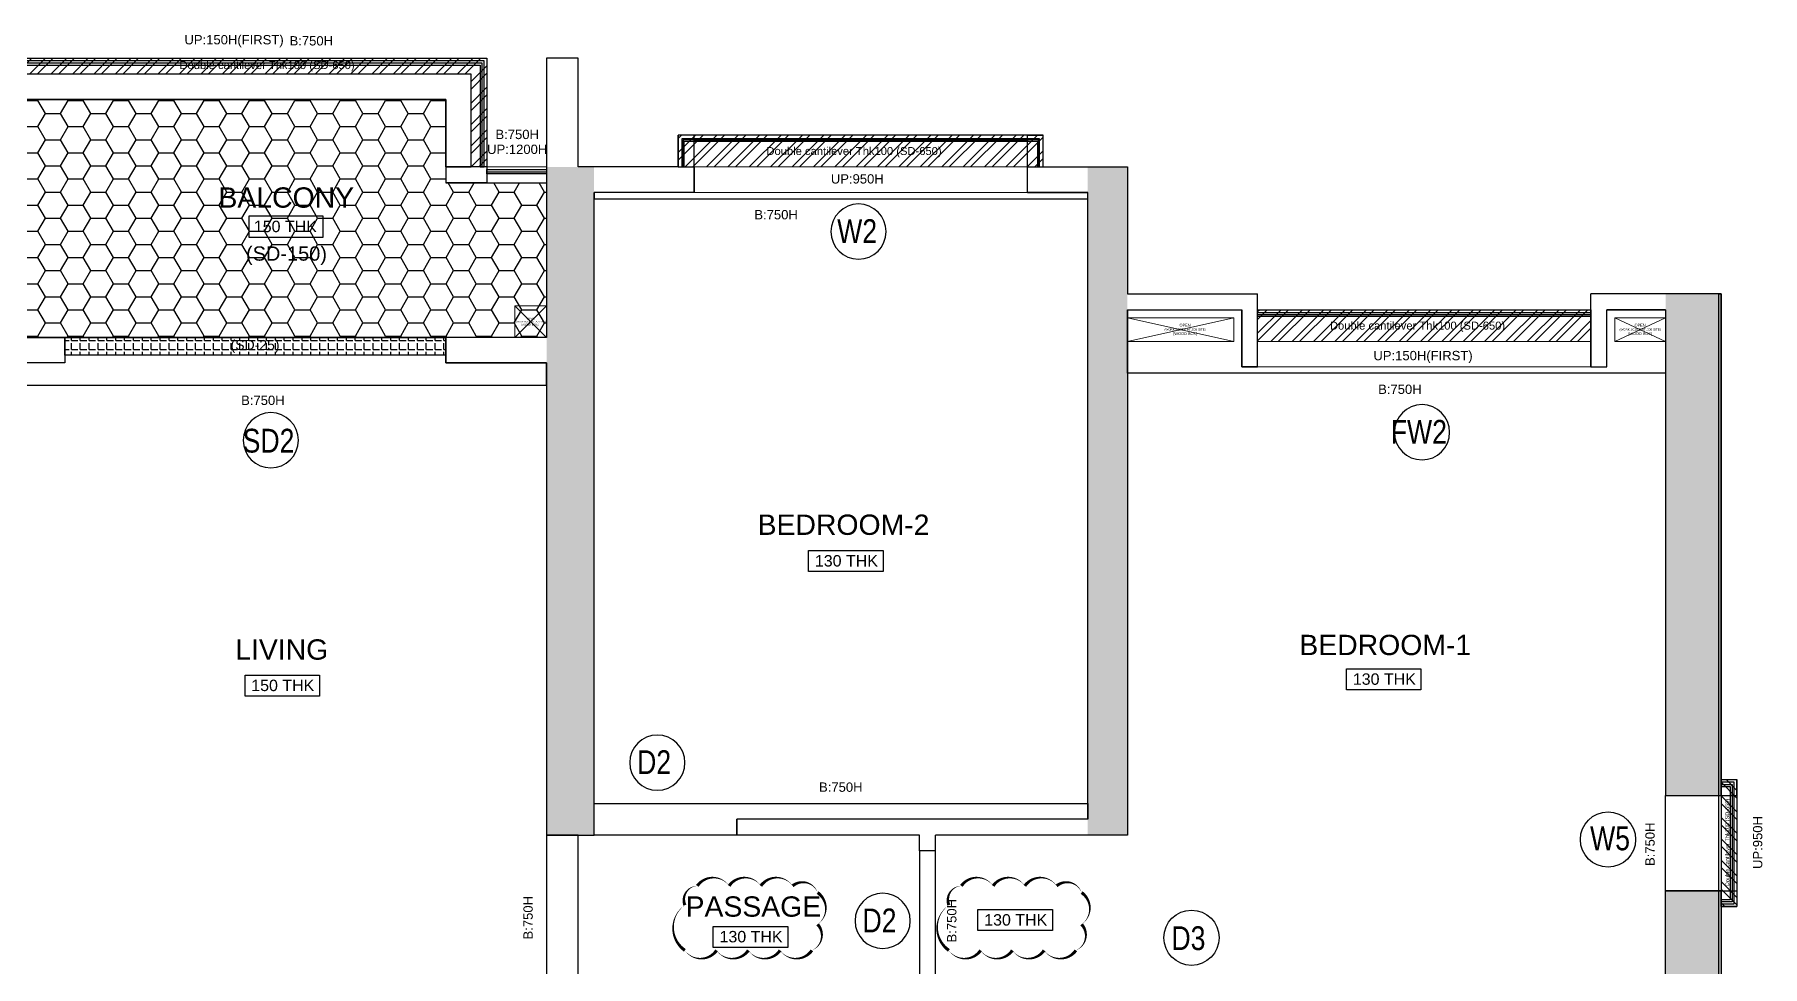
# Model space of a CAD drawing. Header units: millimetres. Extents: x 1124992 to 1258557, y -5767803 to -5695799.
# Drawn here: x 1236621 to 1247507, y -5744411 to -5738540 of the extents above; entities that cross this region are included whole.
import ezdxf
from ezdxf.enums import TextEntityAlignment as Align

# ---------------------------------------------------------------- set-up
doc = ezdxf.new("R2010")
doc.units = ezdxf.units.MM
doc.header["$LTSCALE"] = 1000
doc.header["$MEASUREMENT"] = 0
for name, pattern in [('CONTINOUS', [0]), ('DASHED', [19.05, 12.7, -6.35]), ('HIDDEN', [0.375, 0.25, -0.125]), ('HIDDENX2', [19.05, 12.7, -6.35])]:
    doc.linetypes.add(name, pattern=pattern)
for name, color, linetype in [('2-CHANGE 191024-khan', 4, 'Continuous'), ('202_WALL', 7, 'Continuous'), ('203_BEAM', 6, 'DASHED'), ('205_BALCONY', 4, 'Continuous'), ('206_OPEN', 5, 'Continuous'), ('210-DRIP MOULD', 5, 'HIDDEN'), ('210-GROOVE(ELEVATION)', 40, 'HIDDEN'), ('210_ROOM NAME', 2, 'Continuous'), ('210_SLAB THK', 2, 'Continuous'), ('216_SLAB DN -150', 81, 'CONTINOUS'), ('216_SLAB DN -25', 150, 'Continuous'), ('216_SLAB DN -650', 211, 'Continuous'), ('216_SLAB SLOPE', 40, 'Continuous'), ('221_BEAM문자', 6, 'Continuous'), ('223_발코니문자', 4, 'Continuous'), ('260_Window door symbol', 125, 'Continuous'), ('T8(T9 IS SIMILAR) - DIMENSION & TEXTING$0$a-window-no', 125, 'Continuous')]:
    doc.layers.add(name, color=color, linetype=linetype)
doc.layers.add('T8_REFUGE COLUMNS$0$COL-HATCH', color=7, linetype='Continuous', lineweight=25, true_color=0xa3a3a3)
doc.styles.add('arial', font='sanss___.ttf')
doc.styles.add('T8(T9 IS SIMILAR) - DIMENSION & TEXTING$0$LODHA STANDERD', font='sanss___.ttf')
pattern_1 = [(45, (1205400.26, -5775414.915), (-67.35192, 67.35192), []), (45, (1205400.26, -5775367.29), (-67.35192, 67.35192), [])]

# ---------------------------------------------------------------- blocks, each defined once
blk = doc.blocks.new('T8(T9 IS SIMILAR) - DIMENSION & TEXTING$0$WINDOW TAG')
at = {"layer": 'T8(T9 IS SIMILAR) - DIMENSION & TEXTING$0$a-window-no'}
blk.add_circle((0, 0), 174, dxfattribs=at)
at = {"layer": 'T8(T9 IS SIMILAR) - DIMENSION & TEXTING$0$a-window-no', "style": 'T8(T9 IS SIMILAR) - DIMENSION & TEXTING$0$LODHA STANDERD'}
blk.add_attdef('WINDOW', text='', height=150, dxfattribs=at).set_placement((11, 3), align=Align.MIDDLE_CENTER)

msp = doc.modelspace()

# ---------------------------------------------------------------- hatches: boundary and pattern name
at = {"layer": '216_SLAB DN -150'}
h = msp.add_hatch(dxfattribs=at)
h.set_pattern_fill('HONEY', color=95, scale=30)
h.set_pattern_definition([(0, (1205400.26, -5775414.915), (142.875, 82.48892), [95.25, -190.5]), (120, (1205400.26, -5775414.915), (-142.875, 82.48892), [95.25, -190.5]), (60, (1205400.26, -5775414.915), (3e-07, 164.97784), [-190.5, 95.25])])
h.paths.add_polyline_path([(1236441.726, -5738949.027), (1239211.726, -5738949.027), (1239211.726, -5739474.027), (1239846.726, -5739474.027), (1239846.726, -5740449.027), (1236441.726, -5740449.027)])
at = {"layer": '216_SLAB DN -25', "linetype": 'ByBlock'}
h = msp.add_hatch(dxfattribs=at)
h.set_pattern_fill('ANGLE', color=256, scale=8)
h.set_pattern_definition([(0, (1208690.26, -5750079.915), (0, 55.88), [40.64, -15.24]), (90, (1208690.26, -5750079.915), (-55.88, 3e-15), [40.64, -15.24])])
h.paths.add_polyline_path([(1236811.726, -5740449.027), (1239211.726, -5740449.027), (1239211.726, -5740559.027), (1236811.726, -5740559.027)])
at = {"layer": '216_SLAB DN -650', "linetype": 'Continuous', "lineweight": 0}
h = msp.add_hatch(dxfattribs=at)
h.set_pattern_fill('STEEL', color=227, scale=30)
h.set_pattern_definition(pattern_1)
h.paths.add_polyline_path([(1233361.726, -5739374.027), (1233261.726, -5739374.027), (1233261.726, -5738689.027), (1239471.726, -5738689.027), (1239471.726, -5739374.027), (1239371.726, -5739374.027), (1239371.726, -5738789.027), (1233361.726, -5738789.027)])
h = msp.add_hatch(dxfattribs=at)
h.set_pattern_fill('STEEL', color=227, scale=30)
h.set_pattern_definition(pattern_1)
h.paths.add_polyline_path([(1242976.726, -5739174.027), (1240676.726, -5739174.027), (1240676.726, -5739374.027), (1242976.726, -5739374.027)])
h = msp.add_hatch(dxfattribs=at)
h.set_pattern_fill('STEEL', color=227, scale=30)
h.set_pattern_definition([(45, (1201950.26, -5776514.915), (-67.35192, 67.35192), []), (45, (1201950.26, -5776467.29), (-67.35192, 67.35192), [])])
h.paths.add_polyline_path([(1246426.726, -5740274.027), (1244326.726, -5740274.027), (1244326.726, -5740474.027), (1246426.726, -5740474.027)])
h = msp.add_hatch(dxfattribs=at)
h.set_pattern_fill('STEEL', color=227, scale=30, angle=90)
h.set_pattern_definition([(135, (1261627.61, -5768090.49), (-67.35192, -67.35192), []), (135, (1261579.99, -5768090.49), (-67.35192, -67.35192), [])])
h.paths.add_polyline_path([(1247346.726, -5744034.026), (1247346.726, -5743234.022), (1247246.726, -5743234.022), (1247246.726, -5744034.026)])
at = {"layer": 'T8_REFUGE COLUMNS$0$COL-HATCH', "linetype": 'ByBlock'}
h = msp.add_hatch(color=256, dxfattribs=at)
h.dxf.hatch_style = 1
h.paths.add_polyline_path([(1240146.726, -5739374.027), (1239846.726, -5739374.027), (1239846.726, -5743584.027), (1240146.726, -5743584.027)])
h = msp.add_hatch(color=256, dxfattribs=at)
h.dxf.hatch_style = 1
h.paths.add_polyline_path([(1243256.726, -5739374.027), (1243506.726, -5739374.027), (1243506.726, -5743584.027), (1243256.726, -5743584.027)])
h = msp.add_hatch(color=256, dxfattribs=at)
h.dxf.hatch_style = 1
h.paths.add_polyline_path([(1247246.726, -5740174.027), (1246896.726, -5740174.027), (1246896.726, -5743334.022), (1247246.726, -5743334.022)])
h = msp.add_hatch(color=256, dxfattribs=at)
h.dxf.hatch_style = 1
h.paths.add_polyline_path([(1246896.726, -5743934.026), (1247246.726, -5743934.026), (1247246.726, -5744784.027), (1246896.726, -5744784.027)])

# ---------------------------------------------------------------- linework, layer by layer
at = {"layer": '2-CHANGE 191024-khan', "linetype": 'ByBlock'}
for points in [[(1240718.491, -5744310.203, 0, 20, 0.52056705), (1240918.491, -5744310.203, 0, 20, 0.52056705), (1241118.491, -5744310.203, 0, 20, 0.52056705), (1241318.491, -5744310.203, 0, 20, 0.52056705), (1241518.491, -5744310.203, 0, 20, 0.52056705), (1241554.591, -5744146.303, 0, 20, 0.52056705), (1241554.591, -5743946.303, 0, 20, 0.52056705), (1241397.131, -5743903.763, 0, 20, 0.52056705), (1241197.131, -5743903.763, 0, 20, 0.52056705), (1240997.131, -5743903.763, 0, 20, 0.52056705), (1240797.131, -5743903.763, 0, 20, 0.52056705), (1240718.491, -5744025.124, 0, 20, 0.52056705)], [(1242381.748, -5744310.203, 0, 20, 0.52056705), (1242581.748, -5744310.203, 0, 20, 0.52056705), (1242781.748, -5744310.203, 0, 20, 0.52056705), (1242981.748, -5744310.203, 0, 20, 0.52056705), (1243181.748, -5744310.203, 0, 20, 0.52056705), (1243217.848, -5744146.303, 0, 20, 0.52056705), (1243217.848, -5743946.303, 0, 20, 0.52056705), (1243060.387, -5743903.763, 0, 20, 0.52056705), (1242860.387, -5743903.763, 0, 20, 0.52056705), (1242660.387, -5743903.763, 0, 20, 0.52056705), (1242460.387, -5743903.763, 0, 20, 0.52056705), (1242381.748, -5744025.124, 0, 20, 0.52056705)]]:
    msp.add_lwpolyline(points, format="xyseb", close=True, dxfattribs=at)
at = {"layer": '202_WALL', "linetype": 'ByBlock'}
for p, q in [((1239846.726, -5738689.027), (1239846.726, -5740449.027)), ((1240046.726, -5738689.027), (1239846.726, -5738689.027)), ((1240046.726, -5739374.027), (1240046.726, -5738689.027)), ((1240676.726, -5739374.027), (1240676.726, -5739174.027)), ((1240776.726, -5739534.027), (1240776.726, -5739174.027)), ((1242876.726, -5739534.027), (1242876.726, -5739174.027)), ((1242976.726, -5739374.027), (1242976.726, -5739174.027)), ((1239471.726, -5739374.027), (1239211.726, -5739374.027)), ((1239211.726, -5739374.027), (1239211.726, -5739474.027)), ((1239471.726, -5739374.027), (1239471.726, -5739474.027)), ((1240676.726, -5739374.027), (1240046.726, -5739374.027)), ((1242976.726, -5739374.027), (1243506.726, -5739374.027)), ((1243256.726, -5739374.027), (1243506.726, -5739374.027)), ((1243506.726, -5739374.027), (1243506.726, -5740174.027)), ((1239471.726, -5739474.027), (1239211.726, -5739474.027)), ((1240146.726, -5743584.027), (1240146.726, -5739534.027)), ((1240776.726, -5739534.027), (1240146.726, -5739534.027)), ((1242876.726, -5739534.027), (1243256.726, -5739534.027)), ((1243256.726, -5743484.027), (1243256.726, -5739534.027)), ((1243506.726, -5740174.027), (1244326.726, -5740174.027)), ((1244326.726, -5740634.027), (1244326.726, -5740174.027)), ((1247246.726, -5740174.027), (1246426.726, -5740174.027)), ((1246426.726, -5740634.027), (1246426.726, -5740174.027)), ((1247246.726, -5743234.022), (1247246.726, -5740174.027)), ((1243506.726, -5740274.027), (1243506.726, -5743584.027)), ((1243506.726, -5740274.027), (1244226.726, -5740274.027)), ((1244226.726, -5740634.027), (1244226.726, -5740274.027)), ((1246896.726, -5740274.027), (1246526.726, -5740274.027)), ((1246526.726, -5740634.027), (1246526.726, -5740274.027)), ((1246896.726, -5740274.027), (1246896.726, -5743334.022)), ((1239846.726, -5740609.027), (1239846.726, -5743584.027)), ((1244326.726, -5740634.027), (1244226.726, -5740634.027)), ((1246426.726, -5740634.027), (1246526.726, -5740634.027)), ((1247246.726, -5743234.022), (1247346.726, -5743234.022)), ((1247346.726, -5743334.022), (1247346.726, -5743234.022)), ((1246896.726, -5743334.022), (1247346.726, -5743334.022)), ((1243256.726, -5743484.027), (1241046.726, -5743484.027)), ((1241046.726, -5743584.027), (1241046.726, -5743484.027)), ((1239846.726, -5743584.027), (1240146.726, -5743584.027)), ((1242196.75, -5743584.027), (1241046.726, -5743584.027)), ((1242196.75, -5743684.027), (1242196.75, -5743584.027)), ((1242296.75, -5743684.027), (1242196.75, -5743684.027)), ((1243506.726, -5743584.027), (1242296.75, -5743584.027)), ((1242296.75, -5743684.027), (1242296.75, -5743584.027)), ((1246896.726, -5743934.026), (1247346.726, -5743934.026)), ((1246896.726, -5744584.027), (1246896.726, -5743934.026)), ((1247346.726, -5743934.026), (1247346.726, -5744034.026)), ((1247246.726, -5744034.026), (1247346.726, -5744034.026)), ((1247246.726, -5744034.026), (1247246.726, -5744784.027))]:
    msp.add_line(p, q, dxfattribs=at)
for points in [[(1240776.726, -5739174.027), (1240676.726, -5739174.027)], [(1242876.726, -5739174.027), (1242976.726, -5739174.027)], [(1236441.726, -5740449.027), (1236811.726, -5740449.027), (1236811.726, -5740609.027), (1235921.726, -5740609.027), (1235921.726, -5740449.027), (1236291.726, -5740449.027)], [(1239846.726, -5740449.027), (1239211.726, -5740449.027), (1239211.726, -5740609.027), (1239846.726, -5740609.027)]]:
    msp.add_lwpolyline(points, dxfattribs=at)
at = {"layer": '203_BEAM'}
for points in [[(1233521.726, -5739374.027), (1233261.726, -5739374.027), (1233261.726, -5738689.027), (1239471.726, -5738689.027), (1239471.726, -5739374.027), (1239211.726, -5739374.027), (1239211.726, -5738949.027), (1236441.726, -5738949.027), (1236441.726, -5738789.027), (1236291.726, -5738789.027), (1236291.726, -5738949.027), (1233521.726, -5738949.027), (1233521.726, -5739374.027)], [(1239211.726, -5739374.027), (1239371.726, -5739374.027), (1239371.726, -5738789.027), (1236441.726, -5738789.027), (1236441.726, -5738949.027), (1236441.726, -5738949.027), (1236441.726, -5738949.027), (1239211.726, -5738949.027), (1239211.726, -5739374.027)], [(1240676.726, -5739174.027), (1240676.726, -5739374.027), (1240776.726, -5739374.027), (1240776.726, -5739534.027), (1240146.726, -5739534.027), (1240146.726, -5739574.027), (1243256.726, -5739574.027), (1243256.726, -5739534.027), (1242876.726, -5739534.027), (1242876.726, -5739374.027), (1242976.726, -5739374.027), (1242976.726, -5739174.027), (1240676.726, -5739174.027)], [(1246526.726, -5740274.027), (1246896.726, -5740274.027), (1246896.726, -5740274.027), (1246896.726, -5740274.027), (1246896.726, -5740274.027), (1246896.726, -5740274.027), (1246896.726, -5740674.027), (1243506.726, -5740674.027), (1243506.726, -5740274.027), (1243506.726, -5740274.027), (1243506.726, -5740274.027), (1243506.726, -5740274.027), (1243506.726, -5740274.027), (1244226.726, -5740274.027), (1244226.726, -5740634.027), (1244326.726, -5740634.027), (1244326.726, -5740274.027), (1246426.726, -5740274.027), (1246426.726, -5740634.027), (1246526.726, -5740634.027), (1246526.726, -5740274.027)], [(1233521.726, -5740449.027), (1233521.726, -5740609.027), (1232886.726, -5740609.027), (1232886.726, -5740749.027), (1239846.726, -5740749.027), (1239846.726, -5740609.027), (1239211.726, -5740609.027), (1239211.726, -5740449.027), (1236811.726, -5740449.027), (1236811.726, -5740609.027), (1235921.726, -5740609.027), (1235921.726, -5740449.027), (1233521.726, -5740449.027)], [(1247246.726, -5743234.022), (1247346.726, -5743234.022), (1247346.726, -5744034.026), (1247246.726, -5744034.026), (1247246.726, -5743934.026), (1246896.726, -5743934.026), (1246896.726, -5743334.022), (1247246.726, -5743334.022), (1247246.726, -5743234.022)], [(1243256.726, -5743384.027), (1243256.726, -5743484.027), (1241046.726, -5743484.027), (1241046.726, -5743584.027), (1240146.726, -5743584.027), (1240146.726, -5743384.027), (1243256.726, -5743384.027)]]:
    msp.add_lwpolyline(points, dxfattribs=at)
for points in [[(1239846.726, -5744584.027), (1240046.726, -5744584.027), (1240046.726, -5743584.027), (1239846.726, -5743584.027)], [(1242296.75, -5743684.027), (1242196.75, -5743684.027), (1242196.75, -5744584.027), (1242296.75, -5744584.027)]]:
    msp.add_lwpolyline(points, close=True, dxfattribs=at)
at = {"layer": '205_BALCONY', "linetype": 'HIDDENX2', "lineweight": 0}
for p, q in [((1242976.726, -5739374.027), (1240676.726, -5739374.027)), ((1246426.726, -5740474.027), (1244326.726, -5740474.027)), ((1247246.726, -5743234.022), (1247246.726, -5744034.026))]:
    msp.add_line(p, q, dxfattribs=at)
at = {"layer": '205_BALCONY', "linetype": 'Continuous', "lineweight": 0}
msp.add_lwpolyline([(1233521.726, -5739374.027), (1233261.726, -5739374.027), (1233261.726, -5738689.027), (1239471.726, -5738689.027), (1239471.726, -5739374.027), (1239211.726, -5739374.027), (1239211.726, -5738949.027), (1236441.726, -5738949.027), (1236441.726, -5738789.027), (1236291.726, -5738789.027), (1236291.726, -5738949.027), (1233521.726, -5738949.027), (1233521.726, -5739374.027)], dxfattribs=at)
for points in [[(1240776.726, -5739534.027), (1242876.726, -5739534.027), (1242876.726, -5739174.027), (1240776.726, -5739174.027)], [(1239846.726, -5739374.027), (1239471.726, -5739374.027), (1239471.726, -5739474.027), (1239846.726, -5739474.027)], [(1239846.726, -5739374.027), (1239471.726, -5739374.027), (1239471.726, -5739474.027), (1239846.726, -5739474.027)], [(1244326.726, -5740634.027), (1246426.726, -5740634.027), (1246426.726, -5740274.027), (1244326.726, -5740274.027)], [(1246896.726, -5743934.026), (1247346.726, -5743934.026), (1247346.726, -5743334.022), (1246896.726, -5743334.022)]]:
    msp.add_lwpolyline(points, close=True, dxfattribs=at)
at = {"layer": '206_OPEN', "linetype": 'HIDDENX2', "lineweight": 0}
for points in [[(1239646.726, -5740249.027), (1239846.726, -5740249.027), (1239846.726, -5740449.027), (1239646.726, -5740449.027), (1239646.726, -5740249.027), (1239846.726, -5740449.027), (1239646.726, -5740449.027), (1239846.726, -5740249.027)], [(1239846.726, -5740249.027), (1239646.726, -5740249.027), (1239646.726, -5740449.027), (1239846.726, -5740449.027), (1239846.726, -5740249.027), (1239646.726, -5740449.027), (1239846.726, -5740449.027), (1239646.726, -5740249.027)], [(1244176.726, -5740324.027), (1243506.726, -5740324.027), (1243506.726, -5740474.027), (1244176.726, -5740474.027), (1244176.726, -5740324.027), (1243506.726, -5740474.027), (1244176.726, -5740474.027), (1243506.726, -5740324.027)], [(1246896.726, -5740324.027), (1246576.726, -5740324.027), (1246576.726, -5740474.027), (1246896.726, -5740474.027), (1246896.726, -5740324.027), (1246576.726, -5740474.027), (1246896.726, -5740474.027), (1246576.726, -5740324.027)]]:
    msp.add_lwpolyline(points, dxfattribs=at)
at = {"layer": '210-DRIP MOULD', "linetype": 'DASHED', "lineweight": -3}
for p, q in [((1239471.726, -5739404.027), (1239846.726, -5739404.027)), ((1244326.726, -5740304.027), (1246426.726, -5740304.027))]:
    msp.add_line(p, q, dxfattribs=at)
for points in [[(1239428.726, -5739374.027), (1239454.726, -5739374.027), (1239454.726, -5738706.027), (1233278.726, -5738706.027), (1233278.726, -5739374.027), (1233304.726, -5739374.027), (1233304.726, -5738732.027), (1239428.726, -5738732.027), (1239428.726, -5739374.027)], [(1239441.726, -5739374.027), (1239441.726, -5738719.027), (1233291.726, -5738719.027), (1233291.726, -5739374.027)], [(1240700.226, -5739374.027), (1240713.226, -5739374.027), (1240713.226, -5739210.527), (1242940.226, -5739210.527), (1242940.226, -5739374.027), (1242953.226, -5739374.027), (1242953.226, -5739197.527), (1240700.226, -5739197.527), (1240700.226, -5739374.027)], [(1242946.726, -5739374.027), (1242946.726, -5739204.027), (1240706.726, -5739204.027), (1240706.726, -5739374.027)], [(1242876.726, -5739197.542), (1242876.726, -5739210.527), (1240776.726, -5739210.527), (1240776.726, -5739197.527), (1242876.726, -5739197.542)], [(1240776.726, -5739204.027), (1242876.726, -5739204.027)], [(1247246.726, -5743991.026), (1247246.726, -5744017.026), (1247329.726, -5744017.026), (1247329.726, -5743251.022), (1247246.726, -5743251.022), (1247246.726, -5743277.022), (1247303.726, -5743277.022), (1247303.726, -5743991.026), (1247246.726, -5743991.026)], [(1247246.726, -5743264.022), (1247316.726, -5743264.022), (1247316.726, -5744004.026), (1247246.726, -5744004.026)], [(1247303.726, -5743334.022), (1247303.726, -5743934.026), (1247329.726, -5743934.026), (1247329.726, -5743334.022), (1247303.726, -5743334.022)], [(1247316.726, -5743334.022), (1247316.726, -5743934.026)]]:
    msp.add_lwpolyline(points, dxfattribs=at)
for points in [[(1239471.726, -5739391.027), (1239846.726, -5739391.027), (1239846.726, -5739417.027), (1239471.726, -5739417.027)], [(1244326.726, -5740291.027), (1246426.726, -5740291.027), (1246426.726, -5740317.027), (1244326.726, -5740317.027)]]:
    msp.add_lwpolyline(points, close=True, dxfattribs=at)
at = {"layer": '210-GROOVE(ELEVATION)', "linetype": 'HIDDENX2', "lineweight": -3, "flags": 128}
msp.add_lwpolyline([(1247246.726, -5744784.027), (1246246.653, -5744784.027), (1246246.653, -5744769.027), (1247231.726, -5744769.027), (1247231.726, -5740174.027), (1247246.726, -5740174.027)], close=True, dxfattribs=at)
at = {"layer": '210_SLAB THK', "color": 2}
for points in [[(1237970.866, -5739683.977), (1237970.866, -5739816.324), (1238439.553, -5739816.324), (1238439.553, -5739683.977)], [(1241966.873, -5741790.882), (1241966.873, -5741923.229), (1241498.186, -5741923.229), (1241498.186, -5741790.882)], [(1238415.969, -5742575.757), (1238415.969, -5742708.104), (1237947.282, -5742708.104), (1237947.282, -5742575.757)], [(1245355.892, -5742536.106), (1245355.892, -5742668.453), (1244887.205, -5742668.453), (1244887.205, -5742536.106)], [(1243033.554, -5744053.304), (1243033.554, -5744185.652), (1242564.867, -5744185.652), (1242564.867, -5744053.304)], [(1241366.132, -5744159.052), (1241366.132, -5744291.399), (1240897.445, -5744291.399), (1240897.445, -5744159.052)]]:
    msp.add_lwpolyline(points, close=True, dxfattribs=at)
at = {"layer": '216_SLAB DN -150'}
msp.add_lwpolyline([(1236441.726, -5738949.027), (1239211.726, -5738949.027), (1239211.726, -5739474.027), (1239846.726, -5739474.027), (1239846.726, -5740449.027), (1236441.726, -5740449.027), (1236441.726, -5738949.027)], dxfattribs=at)
at = {"layer": '216_SLAB DN -25', "linetype": 'ByBlock'}
msp.add_lwpolyline([(1236811.726, -5740449.027), (1239211.726, -5740449.027), (1239211.726, -5740559.027), (1236811.726, -5740559.027)], close=True, dxfattribs=at)
at = {"layer": '216_SLAB DN -650', "color": 201, "linetype": 'Continuous', "lineweight": 0}
msp.add_lwpolyline([(1233361.726, -5739374.027), (1233261.726, -5739374.027), (1233261.726, -5738689.027), (1239471.726, -5738689.027), (1239471.726, -5739374.027), (1239371.726, -5739374.027), (1239371.726, -5738789.027), (1233361.726, -5738789.027), (1233361.726, -5739374.027)], dxfattribs=at)
for points in [[(1242976.726, -5739174.027), (1240676.726, -5739174.027), (1240676.726, -5739374.027), (1242976.726, -5739374.027)], [(1246426.726, -5740274.027), (1244326.726, -5740274.027), (1244326.726, -5740474.027), (1246426.726, -5740474.027)], [(1247346.726, -5744034.026), (1247346.726, -5743234.022), (1247246.726, -5743234.022), (1247246.726, -5744034.026)]]:
    msp.add_lwpolyline(points, close=True, dxfattribs=at)

# ---------------------------------------------------------------- block references
at = {"layer": '260_Window door symbol'}
ref = msp.add_blockref('T8(T9 IS SIMILAR) - DIMENSION & TEXTING$0$WINDOW TAG', (1241812.616, -5739781.156), dxfattribs=dict(at, xscale=-1))
ref.add_attrib('WINDOW', 'W2', dxfattribs={"layer": 'T8(T9 IS SIMILAR) - DIMENSION & TEXTING$0$a-window-no', "height": 150, "style": 'T8(T9 IS SIMILAR) - DIMENSION & TEXTING$0$LODHA STANDERD', "width": 0.8}).set_placement((1241803.739, -5739778.365), align=Align.MIDDLE_CENTER)
ref = msp.add_blockref('T8(T9 IS SIMILAR) - DIMENSION & TEXTING$0$WINDOW TAG', (1238109.783, -5741095.952), dxfattribs=dict(at, xscale=-1, rotation=180))
ref.add_attrib('WINDOW', 'SD2', dxfattribs={"layer": 'T8(T9 IS SIMILAR) - DIMENSION & TEXTING$0$a-window-no', "height": 150, "style": 'T8(T9 IS SIMILAR) - DIMENSION & TEXTING$0$LODHA STANDERD', "width": 0.8}).set_placement((1238095.615, -5741098.742), align=Align.MIDDLE_CENTER)
ref = msp.add_blockref('T8(T9 IS SIMILAR) - DIMENSION & TEXTING$0$WINDOW TAG', (1245362.533, -5741045.682), dxfattribs=dict(at, xscale=-1))
ref.add_attrib('WINDOW', 'FW2', dxfattribs={"layer": 'T8(T9 IS SIMILAR) - DIMENSION & TEXTING$0$a-window-no', "height": 150, "style": 'T8(T9 IS SIMILAR) - DIMENSION & TEXTING$0$LODHA STANDERD', "width": 0.8}).set_placement((1245342.462, -5741042.891), align=Align.MIDDLE_CENTER)
ref = msp.add_blockref('T8(T9 IS SIMILAR) - DIMENSION & TEXTING$0$WINDOW TAG', (1240544.702, -5743127.191), dxfattribs=dict(at, xscale=-1))
ref.add_attrib('WINDOW', 'D2', dxfattribs={"layer": 'T8(T9 IS SIMILAR) - DIMENSION & TEXTING$0$a-window-no', "height": 150, "style": 'T8(T9 IS SIMILAR) - DIMENSION & TEXTING$0$LODHA STANDERD', "width": 0.8}).set_placement((1240524.795, -5743124.4), align=Align.MIDDLE_CENTER)
ref = msp.add_blockref('T8(T9 IS SIMILAR) - DIMENSION & TEXTING$0$WINDOW TAG', (1241964.476, -5744124.37), dxfattribs=dict(at, xscale=-1))
ref.add_attrib('WINDOW', 'D2', dxfattribs={"layer": 'T8(T9 IS SIMILAR) - DIMENSION & TEXTING$0$a-window-no', "height": 150, "style": 'T8(T9 IS SIMILAR) - DIMENSION & TEXTING$0$LODHA STANDERD', "width": 0.8}).set_placement((1241944.57, -5744121.579), align=Align.MIDDLE_CENTER)
ref = msp.add_blockref('T8(T9 IS SIMILAR) - DIMENSION & TEXTING$0$WINDOW TAG', (1243910.285, -5744230.499), dxfattribs=dict(at, rotation=180))
ref.add_attrib('WINDOW', 'D3', dxfattribs={"layer": 'T8(T9 IS SIMILAR) - DIMENSION & TEXTING$0$a-window-no', "height": 150, "style": 'T8(T9 IS SIMILAR) - DIMENSION & TEXTING$0$LODHA STANDERD', "width": 0.8}).set_placement((1243890.872, -5744233.29), align=Align.MIDDLE_CENTER)
at = {"layer": 'T8(T9 IS SIMILAR) - DIMENSION & TEXTING$0$a-window-no'}
ref = msp.add_blockref('T8(T9 IS SIMILAR) - DIMENSION & TEXTING$0$WINDOW TAG', (1246534.391, -5743611.83), dxfattribs=at)
ref.add_attrib('WINDOW', 'W5', dxfattribs={"height": 150, "style": 'T8(T9 IS SIMILAR) - DIMENSION & TEXTING$0$LODHA STANDERD', "width": 0.8}).set_placement((1246547.055, -5743604.513), align=Align.MIDDLE_CENTER)

# ---------------------------------------------------------------- texts
at = {"layer": '206_OPEN', "linetype": 'Continuous', "lineweight": 0, "style": 'arial'}
for s, height, p in [('(WORK SCOPE AT JOB SITE)', 9.625, (1239656.398, -5740353.538)), ('(WOOD BOX)', 12.5, (1239687.577, -5740373.663)), ('OPEN', 12.5, (1239721.727, -5740335.268)), ('(WORK SCOPE AT JOB SITE)', 13.475, (1243739.706, -5740405.09)), ('(WOOD BOX)', 17.5, (1243793.655, -5740433.265)), ('OPEN', 17.5, (1243834.744, -5740379.512)), ('(WORK SCOPE AT JOB SITE)', 13.475, (1246606.482, -5740405.09)), ('(WOOD BOX)', 17.5, (1246660.431, -5740433.265)), ('OPEN', 17.5, (1246701.521, -5740379.512))]:
    msp.add_text(s, height=height, dxfattribs=at).set_placement(p)
at = {"layer": '210_ROOM NAME', "style": 'arial'}
for s, p in [('BEDROOM-2', (1241176.562, -5741692.245)), ('LIVING', (1237885.573, -5742478.501)), ('BEDROOM-1', (1244589.536, -5742449.782)), ('PASSAGE', (1240722.8, -5744098.019))]:
    msp.add_text(s, height=128, dxfattribs=at).set_placement(p)
at = {"layer": '210_ROOM NAME', "insert": (1238207.298, -5739567.57), "char_height": 128, "attachment_point": 5, "line_spacing_factor": 0.96736, "style": 'arial'}
msp.add_mtext('{\\C2;\\lBALCONY}', dxfattribs=at)
at = {"layer": '210_SLAB THK', "color": 2, "char_height": 72, "width": 531.9, "attachment_point": 2, "line_spacing_factor": 0.94556, "style": 'arial'}
for s, insert in [('150 THK', (1238201.543, -5739712.667)), ('130 THK', (1241736.196, -5741819.571)), ('130 THK', (1245125.215, -5742564.796)), ('150 THK', (1238185.292, -5742604.447)), ('130 THK', (1242802.877, -5744081.994)), ('130 THK', (1241135.455, -5744187.742))]:
    msp.add_mtext(s, dxfattribs=dict(at, insert=insert))
at = {"layer": '216_SLAB DN -650', "color": 201, "linetype": 'Continuous', "lineweight": 0, "char_height": 50.4, "attachment_point": 2, "line_spacing_factor": 0.96736, "style": 'arial'}
for insert in [(1238086.191, -5738706.863), (1241784.178, -5739248.442), (1245334.178, -5740348.442)]:
    msp.add_mtext('{\\C6;Double cantilever Thk100 (SD-650)}', dxfattribs=dict(at, insert=insert))
at = {"layer": '216_SLAB DN -650', "color": 201, "linetype": 'Continuous', "lineweight": 0, "insert": (1247305.574, -5743630.4), "char_height": 25.2, "attachment_point": 8, "rotation": 90, "line_spacing_factor": 0.96736, "style": 'arial'}
msp.add_mtext('{\\C6;Double cantilever Thk100 (SD-650)}', dxfattribs=at)
at = {"layer": '216_SLAB SLOPE', "line_spacing_factor": 0.96736, "style": 'arial'}
for s, insert, char_height, attachment_point in [('{\\C6;(SD-150)}', (1238208.591, -5739874.44), 90, 2), ('{\\C6;(SD-25)}', (1238010.536, -5740545.96), 63, 8)]:
    msp.add_mtext(s, dxfattribs=dict(at, insert=insert, char_height=char_height, attachment_point=attachment_point))
at = {"layer": '221_BEAM문자', "linetype": 'Continuous', "lineweight": 0, "style": 'arial'}
for p in [(1238364.946, -5738579.186), (1239662.147, -5739169), (1241293.076, -5739674.74), (1245223.074, -5740774.74), (1238059.908, -5740844.312), (1241700.782, -5743281.638)]:
    msp.add_text('B:750H', height=58.8, dxfattribs=at).set_placement(p, align=Align.MIDDLE)
for p in [(1246798.756, -5743641.577), (1239730.608, -5744104.594), (1242399.834, -5744123.372)]:
    msp.add_text('B:750H', height=58.8, rotation=90, dxfattribs=at).set_placement(p, align=Align.MIDDLE)
at = {"layer": '223_발코니문자', "linetype": 'Continuous', "lineweight": 0, "style": 'arial'}
for s, p in [('UP:150H(FIRST)', (1237878.434, -5738579.555)), ('B:750H', (1239662.147, -5739169)), ('UP:1200H', (1239662.147, -5739262.693)), ('UP:1200H', (1239662.147, -5739262.693)), ('UP:950H', (1241804.68, -5739449.105)), ('UP:150H(FIRST)', (1245368.916, -5740569.683))]:
    msp.add_text(s, height=58.8, dxfattribs=at).set_placement(p, align=Align.MIDDLE)
msp.add_text('UP:950H', height=58.8, rotation=90, dxfattribs=at).set_placement((1247476.864, -5743630.548), align=Align.MIDDLE)

doc.saveas('drawing.dxf')
